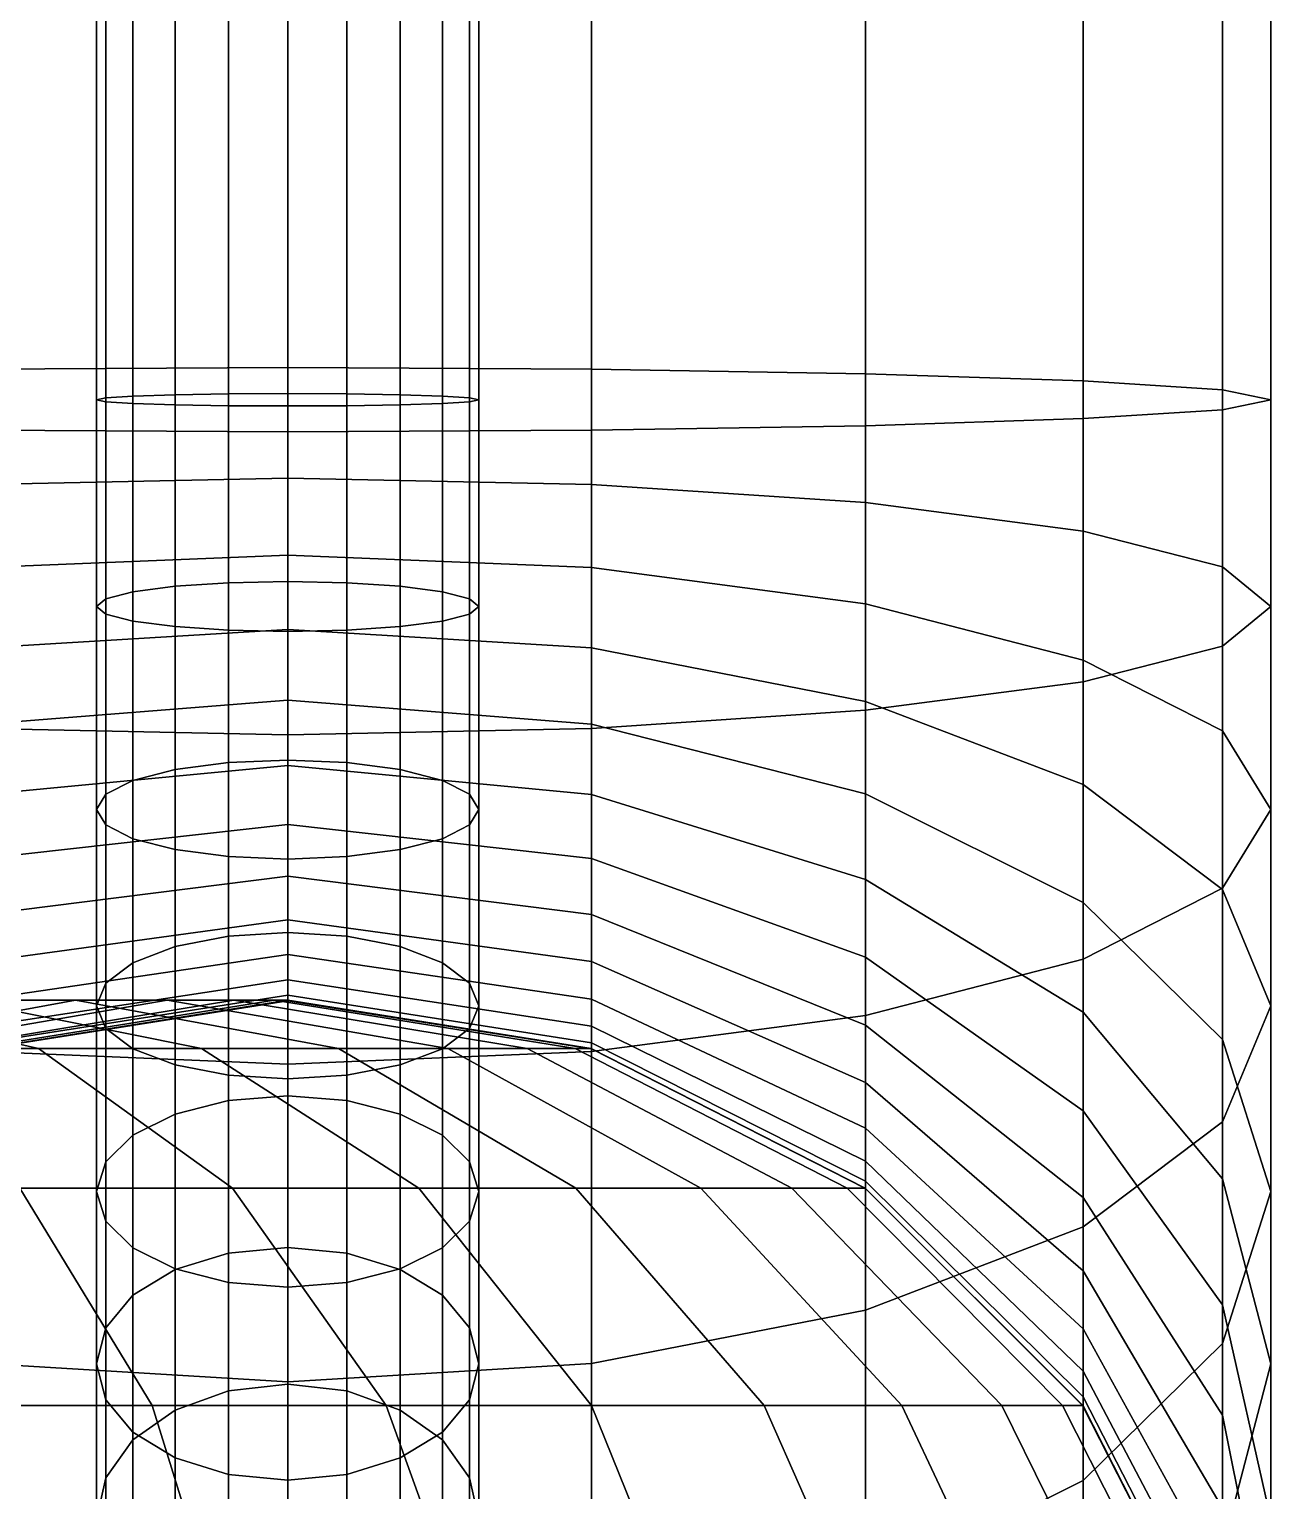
# Model space of a CAD drawing. Extents: x 91537 to 98524, y 82085 to 85415.
# Drawn here: x 98367.4 to 98524.1, y 84653.2 to 84837.8 of the extents above; entities that cross this region are included whole.
import ezdxf

# ---------------------------------------------------------------- set-up
doc = ezdxf.new("R2010")
doc.units = 0
doc.header["$LTSCALE"] = 20
for name, color, linetype in [('CENTERLINE', 7, 'CONTINUOUS'), ('INSULATION', 254, 'CONTINUOUS'), ('PIPE-SPOOL3', 3, 'CONTINUOUS')]:
    doc.layers.add(name, color=color, linetype=linetype)

msp = doc.modelspace()

# ---------------------------------------------------------------- linework, layer by layer
at = {"layer": 'CENTERLINE'}
msp.add_polyline3d([(98400, 85091, 4450), (98400, 84791, 4450), (98400, 84764.8948, 4451.711), (98400, 84739.2362, 4456.8148), (98400, 84714.4633, 4465.2241), (98400, 84691, 4476.7949), (98400, 84669.2477, 4491.3293), (98400, 84649.5786, 4508.5786)], dxfattribs=at)
at = {"layer": 'INSULATION'}
for points in [[(98400, 84941, 4574.15), (98361.6355, 84941, 4568.0737), (98361.6355, 84794.8633, 4568.0104), (98400, 84795.0621, 4574.0835)], [(98361.6355, 84941, 4331.9263), (98400, 84941, 4325.85), (98400, 84786.9379, 4325.9165), (98361.6355, 84787.1367, 4331.9896)], [(98438.3645, 84941, 4568.0737), (98400, 84941, 4574.15), (98400, 84795.0621, 4574.0835), (98438.3645, 84794.8633, 4568.0104)], [(98400, 84941, 4325.85), (98438.3645, 84941, 4331.9263), (98438.3645, 84787.1367, 4331.9896), (98400, 84786.9379, 4325.9165)], [(98472.9735, 84941, 4550.4395), (98438.3645, 84941, 4568.0737), (98438.3645, 84794.8633, 4568.0104), (98472.9735, 84794.2863, 4550.3857)], [(98438.3645, 84941, 4331.9263), (98472.9735, 84941, 4349.5605), (98472.9735, 84787.7137, 4349.6143), (98438.3645, 84787.1367, 4331.9896)], [(98500.4395, 84941, 4522.9735), (98472.9735, 84941, 4550.4395), (98472.9735, 84794.2863, 4550.3857), (98500.4395, 84793.3876, 4522.9345)], [(98472.9735, 84941, 4349.5605), (98500.4395, 84941, 4377.0265), (98500.4395, 84788.6124, 4377.0655), (98472.9735, 84787.7137, 4349.6143)], [(98518.0737, 84941, 4488.3645), (98500.4395, 84941, 4522.9735), (98500.4395, 84793.3876, 4522.9345), (98518.0737, 84792.2552, 4488.3439)], [(98500.4395, 84941, 4377.0265), (98518.0737, 84941, 4411.6355), (98518.0737, 84789.7447, 4411.6561), (98500.4395, 84788.6124, 4377.0655)], [(98524.15, 84941, 4450), (98518.0737, 84941, 4488.3645), (98518.0737, 84792.2552, 4488.3439), (98524.15, 84791, 4450)], [(98518.0737, 84941, 4411.6355), (98524.15, 84941, 4450), (98524.15, 84791, 4450), (98518.0737, 84789.7447, 4411.6561)], [(98400, 84795.0621, 4574.0835), (98361.6355, 84794.8633, 4568.0104), (98361.6355, 84780.3065, 4568.7746), (98400, 84781.0996, 4574.7989)], [(98438.3645, 84794.8633, 4568.0104), (98400, 84795.0621, 4574.0835), (98400, 84781.0996, 4574.7989), (98438.3645, 84780.3065, 4568.7746)], [(98472.9735, 84794.2863, 4550.3857), (98438.3645, 84794.8633, 4568.0104), (98438.3645, 84780.3065, 4568.7746), (98472.9735, 84778.0047, 4551.2912)], [(98500.4395, 84793.3876, 4522.9345), (98472.9735, 84794.2863, 4550.3857), (98472.9735, 84778.0047, 4551.2912), (98500.4395, 84774.4197, 4524.0603)], [(98518.0737, 84792.2552, 4488.3439), (98500.4395, 84793.3876, 4522.9345), (98500.4395, 84774.4197, 4524.0603), (98518.0737, 84769.9023, 4489.7473)], [(98524.15, 84791, 4450), (98518.0737, 84792.2552, 4488.3439), (98518.0737, 84769.9023, 4489.7473), (98524.15, 84764.8948, 4451.711)], [(98518.0737, 84789.7447, 4411.6561), (98524.15, 84791, 4450), (98524.15, 84764.8948, 4451.711), (98518.0737, 84759.8872, 4413.6748)], [(98472.9735, 84787.7137, 4349.6143), (98500.4395, 84788.6124, 4377.0655), (98500.4395, 84755.3698, 4379.3618), (98472.9735, 84751.7848, 4352.1308)], [(98500.4395, 84788.6124, 4377.0655), (98518.0737, 84789.7447, 4411.6561), (98518.0737, 84759.8872, 4413.6748), (98500.4395, 84755.3698, 4379.3618)], [(98361.6355, 84787.1367, 4331.9896), (98400, 84786.9379, 4325.9165), (98400, 84748.6899, 4328.6231), (98361.6355, 84749.4831, 4334.6475)], [(98400, 84786.9379, 4325.9165), (98438.3645, 84787.1367, 4331.9896), (98438.3645, 84749.4831, 4334.6475), (98400, 84748.6899, 4328.6231)], [(98438.3645, 84787.1367, 4331.9896), (98472.9735, 84787.7137, 4349.6143), (98472.9735, 84751.7848, 4352.1308), (98438.3645, 84749.4831, 4334.6475)], [(98400, 84781.0996, 4574.7989), (98361.6355, 84780.3065, 4568.7746), (98361.6355, 84769.7959, 4570.8652), (98400, 84771.3686, 4576.7345)], [(98438.3645, 84780.3065, 4568.7746), (98400, 84781.0996, 4574.7989), (98400, 84771.3686, 4576.7345), (98438.3645, 84769.7959, 4570.8652)], [(98472.9735, 84778.0047, 4551.2912), (98438.3645, 84780.3065, 4568.7746), (98438.3645, 84769.7959, 4570.8652), (98472.9735, 84765.2318, 4553.8319)], [(98500.4395, 84774.4197, 4524.0603), (98472.9735, 84778.0047, 4551.2912), (98472.9735, 84765.2318, 4553.8319), (98500.4395, 84758.1231, 4527.3019)], [(98518.0737, 84769.9023, 4489.7473), (98500.4395, 84774.4197, 4524.0603), (98500.4395, 84758.1231, 4527.3019), (98518.0737, 84749.1656, 4493.8721)], [(98400, 84771.3686, 4576.7345), (98361.6355, 84769.7959, 4570.8652), (98361.6355, 84759.6481, 4574.3099), (98400, 84761.9735, 4579.9237)], [(98438.3645, 84769.7959, 4570.8652), (98400, 84771.3686, 4576.7345), (98400, 84761.9735, 4579.9237), (98438.3645, 84759.6481, 4574.3099)], [(98472.9735, 84765.2318, 4553.8319), (98438.3645, 84769.7959, 4570.8652), (98438.3645, 84759.6481, 4574.3099), (98472.9735, 84752.8998, 4558.0181)], [(98524.15, 84764.8948, 4451.711), (98518.0737, 84769.9023, 4489.7473), (98518.0737, 84749.1656, 4493.8721), (98524.15, 84739.2362, 4456.8148)], [(98500.4395, 84758.1231, 4527.3019), (98472.9735, 84765.2318, 4553.8319), (98472.9735, 84752.8998, 4558.0181), (98500.4395, 84742.3891, 4532.6429)], [(98518.0737, 84759.8872, 4413.6748), (98524.15, 84764.8948, 4451.711), (98524.15, 84739.2362, 4456.8148), (98518.0737, 84729.3067, 4419.7576)], [(98400, 84761.9735, 4579.9237), (98361.6355, 84759.6481, 4574.3099), (98361.6355, 84750.0368, 4579.0497), (98400, 84753.075, 4584.312)], [(98438.3645, 84759.6481, 4574.3099), (98400, 84761.9735, 4579.9237), (98400, 84753.075, 4584.312), (98438.3645, 84750.0368, 4579.0497)], [(98472.9735, 84752.8998, 4558.0181), (98438.3645, 84759.6481, 4574.3099), (98438.3645, 84750.0368, 4579.0497), (98472.9735, 84741.2197, 4563.778)], [(98500.4395, 84755.3698, 4379.3618), (98518.0737, 84759.8872, 4413.6748), (98518.0737, 84729.3067, 4419.7576), (98500.4395, 84720.3492, 4386.3278)], [(98518.0737, 84749.1656, 4493.8721), (98500.4395, 84758.1231, 4527.3019), (98500.4395, 84742.3891, 4532.6429), (98518.0737, 84729.1448, 4500.6682)], [(98472.9735, 84751.7848, 4352.1308), (98500.4395, 84755.3698, 4379.3618), (98500.4395, 84720.3492, 4386.3278), (98472.9735, 84713.2405, 4359.7978)], [(98400, 84753.075, 4584.312), (98361.6355, 84750.0368, 4579.0497), (98361.6355, 84741.1264, 4585.0035), (98400, 84744.8254, 4589.8241)], [(98438.3645, 84750.0368, 4579.0497), (98400, 84753.075, 4584.312), (98400, 84744.8254, 4589.8241), (98438.3645, 84741.1264, 4585.0035)], [(98438.3645, 84749.4831, 4334.6475), (98472.9735, 84751.7848, 4352.1308), (98472.9735, 84713.2405, 4359.7978), (98438.3645, 84708.6765, 4342.7644)], [(98500.4395, 84742.3891, 4532.6429), (98472.9735, 84752.8998, 4558.0181), (98472.9735, 84741.2197, 4563.778), (98500.4395, 84727.4868, 4539.9919)], [(98361.6355, 84749.4831, 4334.6475), (98400, 84748.6899, 4328.6231), (98400, 84707.1038, 4336.8951), (98361.6355, 84708.6765, 4342.7644)], [(98400, 84748.6899, 4328.6231), (98438.3645, 84749.4831, 4334.6475), (98438.3645, 84708.6765, 4342.7644), (98400, 84707.1038, 4336.8951)], [(98472.9735, 84741.2197, 4563.778), (98438.3645, 84750.0368, 4579.0497), (98438.3645, 84741.1264, 4585.0035), (98472.9735, 84730.3914, 4571.0133)], [(98524.15, 84739.2362, 4456.8148), (98518.0737, 84749.1656, 4493.8721), (98518.0737, 84729.1448, 4500.6682), (98524.15, 84714.4633, 4465.2241)], [(98400, 84744.8254, 4589.8241), (98361.6355, 84741.1264, 4585.0035), (98361.6355, 84733.0693, 4592.0693), (98400, 84737.366, 4596.366)], [(98438.3645, 84741.1264, 4585.0035), (98400, 84744.8254, 4589.8241), (98400, 84737.366, 4596.366), (98438.3645, 84733.0693, 4592.0693)], [(98518.0737, 84729.1448, 4500.6682), (98500.4395, 84742.3891, 4532.6429), (98500.4395, 84727.4868, 4539.9919), (98518.0737, 84710.1822, 4510.0195)], [(98472.9735, 84730.3914, 4571.0133), (98438.3645, 84741.1264, 4585.0035), (98438.3645, 84733.0693, 4592.0693), (98472.9735, 84720.6001, 4579.6001)], [(98500.4395, 84727.4868, 4539.9919), (98472.9735, 84741.2197, 4563.778), (98472.9735, 84730.3914, 4571.0133), (98500.4395, 84713.6712, 4549.2231)], [(98518.0737, 84729.3067, 4419.7576), (98524.15, 84739.2362, 4456.8148), (98524.15, 84714.4633, 4465.2241), (98518.0737, 84699.7819, 4429.78)], [(98400, 84737.366, 4596.366), (98361.6355, 84733.0693, 4592.0693), (98361.6355, 84726.0035, 4600.1264), (98400, 84730.8241, 4603.8254)], [(98438.3645, 84733.0693, 4592.0693), (98400, 84737.366, 4596.366), (98400, 84730.8241, 4603.8254), (98438.3645, 84726.0035, 4600.1264)], [(98472.9735, 84720.6001, 4579.6001), (98438.3645, 84733.0693, 4592.0693), (98438.3645, 84726.0035, 4600.1264), (98472.9735, 84712.0133, 4589.3914)], [(98400, 84730.8241, 4603.8254), (98361.6355, 84726.0035, 4600.1264), (98361.6355, 84720.0497, 4609.0368), (98400, 84725.312, 4612.075)], [(98438.3645, 84726.0035, 4600.1264), (98400, 84730.8241, 4603.8254), (98400, 84725.312, 4612.075), (98438.3645, 84720.0497, 4609.0368)], [(98500.4395, 84713.6712, 4549.2231), (98472.9735, 84730.3914, 4571.0133), (98472.9735, 84720.6001, 4579.6001), (98500.4395, 84701.1787, 4560.1787)], [(98500.4395, 84720.3492, 4386.3278), (98518.0737, 84729.3067, 4419.7576), (98518.0737, 84699.7819, 4429.78), (98500.4395, 84686.5375, 4397.8053)], [(98524.15, 84714.4633, 4465.2241), (98518.0737, 84729.1448, 4500.6682), (98518.0737, 84710.1822, 4510.0195), (98524.15, 84691, 4476.7949)], [(98518.0737, 84710.1822, 4510.0195), (98500.4395, 84727.4868, 4539.9919), (98500.4395, 84713.6712, 4549.2231), (98518.0737, 84692.6025, 4521.7659)], [(98472.9735, 84712.0133, 4589.3914), (98438.3645, 84726.0035, 4600.1264), (98438.3645, 84720.0497, 4609.0368), (98472.9735, 84704.778, 4600.2197)], [(98400, 84725.312, 4612.075), (98361.6355, 84720.0497, 4609.0368), (98361.6355, 84715.3099, 4618.6481), (98400, 84720.9237, 4620.9735)], [(98438.3645, 84720.0497, 4609.0368), (98400, 84725.312, 4612.075), (98400, 84720.9237, 4620.9735), (98438.3645, 84715.3099, 4618.6481)], [(98400, 84720.9237, 4620.9735), (98361.6355, 84715.3099, 4618.6481), (98361.6355, 84711.8652, 4628.7959), (98400, 84717.7345, 4630.3686)], [(98438.3645, 84715.3099, 4618.6481), (98400, 84720.9237, 4620.9735), (98400, 84717.7345, 4630.3686), (98438.3645, 84711.8652, 4628.7959)], [(98472.9735, 84704.778, 4600.2197), (98438.3645, 84720.0497, 4609.0368), (98438.3645, 84715.3099, 4618.6481), (98472.9735, 84699.0181, 4611.8998)], [(98500.4395, 84701.1787, 4560.1787), (98472.9735, 84720.6001, 4579.6001), (98472.9735, 84712.0133, 4589.3914), (98500.4395, 84690.2231, 4572.6712)], [(98472.9735, 84713.2405, 4359.7978), (98500.4395, 84720.3492, 4386.3278), (98500.4395, 84686.5375, 4397.8053), (98472.9735, 84676.0268, 4372.4301)], [(98400, 84717.7345, 4630.3686), (98361.6355, 84711.8652, 4628.7959), (98361.6355, 84709.7746, 4639.3065), (98400, 84715.7989, 4640.0996)], [(98438.3645, 84711.8652, 4628.7959), (98400, 84717.7345, 4630.3686), (98400, 84715.7989, 4640.0996), (98438.3645, 84709.7746, 4639.3065)], [(98368.5491, 84709.0737, 5063.5491), (98341.4214, 84715.15, 5036.4214), (98321.7523, 84715.15, 5053.6707), (98345.1071, 84709.0737, 5084.1072)], [(98373.2051, 84715.15, 4995), (98339.9805, 84709.0737, 4975.8178), (98328.2341, 84709.0737, 4993.3975), (98358.6707, 84715.15, 5016.7523)], [(98384.7759, 84715.15, 4971.5367), (98349.3318, 84709.0737, 4956.8552), (98339.9805, 84709.0737, 4975.8178), (98373.2051, 84715.15, 4995)], [(98389.1072, 84709.0737, 5040.1071), (98358.6707, 84715.15, 5016.7523), (98341.4214, 84715.15, 5036.4214), (98368.5491, 84709.0737, 5063.5491)], [(98393.1852, 84715.15, 4946.7638), (98356.1279, 84709.0737, 4936.8344), (98349.3318, 84709.0737, 4956.8552), (98384.7759, 84715.15, 4971.5367)], [(98398.289, 84715.15, 4921.1052), (98360.2527, 84709.0737, 4916.0977), (98356.1279, 84709.0737, 4936.8344), (98393.1852, 84715.15, 4946.7638)], [(98406.4297, 84709.0737, 5014.1822), (98373.2051, 84715.15, 4995), (98358.6707, 84715.15, 5016.7523), (98389.1072, 84709.0737, 5040.1071)], [(98400, 84715.15, 4895), (98361.6561, 84709.0737, 4893.7447), (98360.2527, 84709.0737, 4916.0977), (98398.289, 84715.15, 4921.1052)], [(98400, 84715.7989, 4640.0996), (98361.6355, 84709.7746, 4639.3065), (98361.6355, 84709.0104, 4653.8633), (98400, 84715.0835, 4654.0621)], [(98400, 84715.0835, 4654.0621), (98361.6355, 84709.0104, 4653.8633), (98361.6561, 84709.0737, 4893.7447), (98400, 84715.15, 4895)], [(98420.22, 84709.0737, 4986.2181), (98384.7759, 84715.15, 4971.5367), (98373.2051, 84715.15, 4995), (98406.4297, 84709.0737, 5014.1822)], [(98430.2424, 84709.0737, 4956.6933), (98393.1852, 84715.15, 4946.7638), (98384.7759, 84715.15, 4971.5367), (98420.22, 84709.0737, 4986.2181)], [(98436.3252, 84709.0737, 4926.1128), (98398.289, 84715.15, 4921.1052), (98393.1852, 84715.15, 4946.7638), (98430.2424, 84709.0737, 4956.6933)], [(98438.3439, 84709.0737, 4896.2552), (98400, 84715.15, 4895), (98398.289, 84715.15, 4921.1052), (98436.3252, 84709.0737, 4926.1128)], [(98438.3645, 84709.7746, 4639.3065), (98400, 84715.7989, 4640.0996), (98400, 84715.0835, 4654.0621), (98438.3645, 84709.0104, 4653.8633)], [(98438.3645, 84709.0104, 4653.8633), (98400, 84715.0835, 4654.0621), (98400, 84715.15, 4895), (98438.3439, 84709.0737, 4896.2552)], [(98472.9735, 84699.0181, 4611.8998), (98438.3645, 84715.3099, 4618.6481), (98438.3645, 84711.8652, 4628.7959), (98472.9735, 84694.8319, 4624.2318)], [(98518.0737, 84699.7819, 4429.78), (98524.15, 84714.4633, 4465.2241), (98524.15, 84691, 4476.7949), (98518.0737, 84671.8178, 4443.5703)], [(98438.3645, 84708.6765, 4342.7644), (98472.9735, 84713.2405, 4359.7978), (98472.9735, 84676.0268, 4372.4301), (98438.3645, 84669.2785, 4356.1382)], [(98518.0737, 84692.6025, 4521.7659), (98500.4395, 84713.6712, 4549.2231), (98500.4395, 84701.1787, 4560.1787), (98518.0737, 84676.7064, 4535.7064)], [(98472.9735, 84694.8319, 4624.2318), (98438.3645, 84711.8652, 4628.7959), (98438.3645, 84709.7746, 4639.3065), (98472.9735, 84692.2912, 4637.0047)], [(98500.4395, 84690.2231, 4572.6712), (98472.9735, 84712.0133, 4589.3914), (98472.9735, 84704.778, 4600.2197), (98500.4395, 84680.9919, 4586.4868)], [(98393.0214, 84691.4395, 5088.0214), (98368.5491, 84709.0737, 5063.5491), (98345.1071, 84709.0737, 5084.1072), (98366.1758, 84691.4395, 5111.5645)], [(98416.5645, 84691.4395, 5061.1758), (98389.1072, 84709.0737, 5040.1071), (98368.5491, 84709.0737, 5063.5491), (98393.0214, 84691.4395, 5088.0214)], [(98436.402, 84691.4395, 5031.4868), (98406.4297, 84709.0737, 5014.1822), (98389.1072, 84709.0737, 5040.1071), (98416.5645, 84691.4395, 5061.1758)], [(98452.1947, 84691.4395, 4999.4625), (98420.22, 84709.0737, 4986.2181), (98406.4297, 84709.0737, 5014.1822), (98436.402, 84691.4395, 5031.4868)], [(98463.6722, 84691.4395, 4965.6508), (98430.2424, 84709.0737, 4956.6933), (98420.22, 84709.0737, 4986.2181), (98452.1947, 84691.4395, 4999.4625)], [(98470.6382, 84691.4395, 4930.6302), (98436.3252, 84709.0737, 4926.1128), (98430.2424, 84709.0737, 4956.6933), (98463.6722, 84691.4395, 4965.6508)], [(98472.9345, 84691.4395, 4897.3876), (98438.3439, 84709.0737, 4896.2552), (98436.3252, 84709.0737, 4926.1128), (98470.6382, 84691.4395, 4930.6302)], [(98472.9735, 84691.3857, 4653.2863), (98438.3645, 84709.0104, 4653.8633), (98438.3439, 84709.0737, 4896.2552), (98472.9345, 84691.4395, 4897.3876)], [(98472.9735, 84692.2912, 4637.0047), (98438.3645, 84709.7746, 4639.3065), (98438.3645, 84709.0104, 4653.8633), (98472.9735, 84691.3857, 4653.2863)], [(98524.15, 84691, 4476.7949), (98518.0737, 84710.1822, 4510.0195), (98518.0737, 84692.6025, 4521.7659), (98524.15, 84669.2477, 4491.3293)], [(98361.6355, 84708.6765, 4342.7644), (98400, 84707.1038, 4336.8951), (98400, 84666.9532, 4350.5244), (98361.6355, 84669.2785, 4356.1382)], [(98400, 84707.1038, 4336.8951), (98438.3645, 84708.6765, 4342.7644), (98438.3645, 84669.2785, 4356.1382), (98400, 84666.9532, 4350.5244)], [(98500.4395, 84680.9919, 4586.4868), (98472.9735, 84704.778, 4600.2197), (98472.9735, 84699.0181, 4611.8998), (98500.4395, 84673.6429, 4601.3891)], [(98518.0737, 84676.7064, 4535.7064), (98500.4395, 84701.1787, 4560.1787), (98500.4395, 84690.2231, 4572.6712), (98518.0737, 84662.7659, 4551.6025)], [(98500.4395, 84686.5375, 4397.8053), (98518.0737, 84699.7819, 4429.78), (98518.0737, 84671.8178, 4443.5703), (98500.4395, 84654.5132, 4413.598)], [(98500.4395, 84673.6429, 4601.3891), (98472.9735, 84699.0181, 4611.8998), (98472.9735, 84694.8319, 4624.2318), (98500.4395, 84668.3019, 4617.1231)], [(98500.4395, 84668.3019, 4617.1231), (98472.9735, 84694.8319, 4624.2318), (98472.9735, 84692.2912, 4637.0047), (98500.4395, 84665.0603, 4633.4197)], [(98500.4395, 84665.0603, 4633.4197), (98472.9735, 84692.2912, 4637.0047), (98472.9735, 84691.3857, 4653.2863), (98500.4395, 84663.9345, 4652.3876)], [(98524.15, 84669.2477, 4491.3293), (98518.0737, 84692.6025, 4521.7659), (98518.0737, 84676.7064, 4535.7064), (98524.15, 84649.5786, 4508.5786)], [(98382.896, 84663.9735, 5133.3546), (98366.1758, 84691.4395, 5111.5645), (98336.4868, 84691.4395, 5131.402), (98350.2197, 84663.9735, 5155.1882)], [(98412.4428, 84663.9735, 5107.4428), (98393.0214, 84691.4395, 5088.0214), (98366.1758, 84691.4395, 5111.5645), (98382.896, 84663.9735, 5133.3546)], [(98438.3546, 84663.9735, 5077.896), (98416.5645, 84691.4395, 5061.1758), (98393.0214, 84691.4395, 5088.0214), (98412.4428, 84663.9735, 5107.4428)], [(98460.1882, 84663.9735, 5045.2197), (98436.402, 84691.4395, 5031.4868), (98416.5645, 84691.4395, 5061.1758), (98438.3546, 84663.9735, 5077.896)], [(98477.5699, 84663.9735, 5009.9732), (98452.1947, 84691.4395, 4999.4625), (98436.402, 84691.4395, 5031.4868), (98460.1882, 84663.9735, 5045.2197)], [(98490.2022, 84663.9735, 4972.7595), (98463.6722, 84691.4395, 4965.6508), (98452.1947, 84691.4395, 4999.4625), (98477.5699, 84663.9735, 5009.9732)], [(98497.8692, 84663.9735, 4934.2152), (98470.6382, 84691.4395, 4930.6302), (98463.6722, 84691.4395, 4965.6508), (98490.2022, 84663.9735, 4972.7595)], [(98500.3857, 84663.9735, 4898.2863), (98472.9345, 84691.4395, 4897.3876), (98470.6382, 84691.4395, 4930.6302), (98497.8692, 84663.9735, 4934.2152)], [(98500.4395, 84663.9345, 4652.3876), (98472.9735, 84691.3857, 4653.2863), (98472.9345, 84691.4395, 4897.3876), (98500.3857, 84663.9735, 4898.2863)], [(98518.0737, 84671.8178, 4443.5703), (98524.15, 84691, 4476.7949), (98524.15, 84669.2477, 4491.3293), (98518.0737, 84645.8929, 4460.8928)], [(98518.0737, 84662.7659, 4551.6025), (98500.4395, 84690.2231, 4572.6712), (98500.4395, 84680.9919, 4586.4868), (98518.0737, 84651.0195, 4569.1822)], [(98472.9735, 84676.0268, 4372.4301), (98500.4395, 84686.5375, 4397.8053), (98500.4395, 84654.5132, 4413.598), (98472.9735, 84640.7803, 4389.8118)], [(98518.0737, 84651.0195, 4569.1822), (98500.4395, 84680.9919, 4586.4868), (98500.4395, 84673.6429, 4601.3891), (98518.0737, 84641.6682, 4588.1448)], [(98438.3645, 84669.2785, 4356.1382), (98472.9735, 84676.0268, 4372.4301), (98472.9735, 84640.7803, 4389.8118), (98438.3645, 84631.9632, 4374.5401)], [(98524.15, 84649.5786, 4508.5786), (98518.0737, 84676.7064, 4535.7064), (98518.0737, 84662.7659, 4551.6025), (98524.15, 84632.3293, 4528.2477)], [(98518.0737, 84641.6682, 4588.1448), (98500.4395, 84673.6429, 4601.3891), (98500.4395, 84668.3019, 4617.1231), (98518.0737, 84634.8721, 4608.1656)], [(98500.4395, 84654.5132, 4413.598), (98518.0737, 84671.8178, 4443.5703), (98518.0737, 84645.8929, 4460.8928), (98500.4395, 84624.8242, 4433.4355)], [(98361.6355, 84669.2785, 4356.1382), (98400, 84666.9532, 4350.5244), (98400, 84628.925, 4369.2779), (98361.6355, 84631.9632, 4374.5401)], [(98400, 84666.9532, 4350.5244), (98438.3645, 84669.2785, 4356.1382), (98438.3645, 84631.9632, 4374.5401), (98400, 84628.925, 4369.2779)], [(98518.0737, 84634.8721, 4608.1656), (98500.4395, 84668.3019, 4617.1231), (98500.4395, 84665.0603, 4633.4197), (98518.0737, 84630.7473, 4628.9023)], [(98518.0737, 84645.8929, 4460.8928), (98524.15, 84669.2477, 4491.3293), (98524.15, 84649.5786, 4508.5786), (98518.0737, 84622.4509, 4481.4509)], [(98518.0737, 84630.7473, 4628.9023), (98500.4395, 84665.0603, 4633.4197), (98500.4395, 84663.9345, 4652.3876), (98518.0737, 84629.3439, 4651.2552)], [(98393.631, 84629.3645, 5147.3448), (98382.896, 84663.9735, 5133.3546), (98350.2197, 84663.9735, 5155.1882), (98359.0368, 84629.3645, 5170.4599)], [(98424.912, 84629.3645, 5119.912), (98412.4428, 84663.9735, 5107.4428), (98382.896, 84663.9735, 5133.3546), (98393.631, 84629.3645, 5147.3448)], [(98452.3448, 84629.3645, 5088.631), (98438.3546, 84663.9735, 5077.896), (98412.4428, 84663.9735, 5107.4428), (98424.912, 84629.3645, 5119.912)], [(98475.4599, 84629.3645, 5054.0368), (98460.1882, 84663.9735, 5045.2197), (98438.3546, 84663.9735, 5077.896), (98452.3448, 84629.3645, 5088.631)], [(98493.8618, 84629.3645, 5016.7215), (98477.5699, 84663.9735, 5009.9732), (98460.1882, 84663.9735, 5045.2197), (98475.4599, 84629.3645, 5054.0368)], [(98507.2356, 84629.3645, 4977.3235), (98490.2022, 84663.9735, 4972.7595), (98477.5699, 84663.9735, 5009.9732), (98493.8618, 84629.3645, 5016.7215)], [(98515.3525, 84629.3645, 4936.5169), (98497.8692, 84663.9735, 4934.2152), (98490.2022, 84663.9735, 4972.7595), (98507.2356, 84629.3645, 4977.3235)], [(98518.0104, 84629.3645, 4898.8633), (98500.3857, 84663.9735, 4898.2863), (98497.8692, 84663.9735, 4934.2152), (98515.3525, 84629.3645, 4936.5169)], [(98518.0737, 84629.3439, 4651.2552), (98500.4395, 84663.9345, 4652.3876), (98500.3857, 84663.9735, 4898.2863), (98518.0104, 84629.3645, 4898.8633)], [(98524.15, 84632.3293, 4528.2477), (98518.0737, 84662.7659, 4551.6025), (98518.0737, 84651.0195, 4569.1822), (98524.15, 84617.7949, 4550)], [(98472.9735, 84640.7803, 4389.8118), (98500.4395, 84654.5132, 4413.598), (98500.4395, 84624.8242, 4433.4355), (98472.9735, 84608.104, 4411.6454)]]:
    msp.add_3dface(points, dxfattribs=at)
at = {"layer": 'PIPE-SPOOL3'}
for points in [[(98377.032, 84941, 4457.4628), (98375.85, 84941, 4450), (98375.85, 84791, 4450), (98377.032, 84791.2442, 4457.4588)], [(98375.85, 84941, 4450), (98377.032, 84941, 4442.5372), (98377.032, 84790.7558, 4442.5412), (98375.85, 84791, 4450)], [(98380.4622, 84941, 4464.195), (98377.032, 84941, 4457.4628), (98377.032, 84791.2442, 4457.4588), (98380.4622, 84791.4644, 4464.1874)], [(98377.032, 84941, 4442.5372), (98380.4622, 84941, 4435.805), (98380.4622, 84790.5356, 4435.8126), (98377.032, 84790.7558, 4442.5412)], [(98385.805, 84941, 4469.5378), (98380.4622, 84941, 4464.195), (98380.4622, 84791.4644, 4464.1874), (98385.805, 84791.6393, 4469.5273)], [(98380.4622, 84941, 4435.805), (98385.805, 84941, 4430.4622), (98385.805, 84790.3607, 4430.4727), (98380.4622, 84790.5356, 4435.8126)], [(98392.5372, 84941, 4472.968), (98385.805, 84941, 4469.5378), (98385.805, 84791.6393, 4469.5273), (98392.5372, 84791.7515, 4472.9557)], [(98385.805, 84941, 4430.4622), (98392.5372, 84941, 4427.032), (98392.5372, 84790.2485, 4427.0443), (98385.805, 84790.3607, 4430.4727)], [(98400, 84941, 4474.15), (98392.5372, 84941, 4472.968), (98392.5372, 84791.7515, 4472.9557), (98400, 84791.7902, 4474.1371)], [(98392.5372, 84941, 4427.032), (98400, 84941, 4425.85), (98400, 84790.2098, 4425.8629), (98392.5372, 84790.2485, 4427.0443)], [(98407.4628, 84941, 4472.968), (98400, 84941, 4474.15), (98400, 84791.7902, 4474.1371), (98407.4628, 84791.7515, 4472.9557)], [(98400, 84941, 4425.85), (98407.4628, 84941, 4427.032), (98407.4628, 84790.2485, 4427.0443), (98400, 84790.2098, 4425.8629)], [(98414.195, 84941, 4469.5378), (98407.4628, 84941, 4472.968), (98407.4628, 84791.7515, 4472.9557), (98414.195, 84791.6393, 4469.5273)], [(98407.4628, 84941, 4427.032), (98414.195, 84941, 4430.4622), (98414.195, 84790.3607, 4430.4727), (98407.4628, 84790.2485, 4427.0443)], [(98419.5378, 84941, 4464.195), (98414.195, 84941, 4469.5378), (98414.195, 84791.6393, 4469.5273), (98419.5378, 84791.4644, 4464.1874)], [(98414.195, 84941, 4430.4622), (98419.5378, 84941, 4435.805), (98419.5378, 84790.5356, 4435.8126), (98414.195, 84790.3607, 4430.4727)], [(98422.968, 84941, 4457.4628), (98419.5378, 84941, 4464.195), (98419.5378, 84791.4644, 4464.1874), (98422.968, 84791.2442, 4457.4588)], [(98419.5378, 84941, 4435.805), (98422.968, 84941, 4442.5372), (98422.968, 84790.7558, 4442.5412), (98419.5378, 84790.5356, 4435.8126)], [(98424.15, 84941, 4450), (98422.968, 84941, 4457.4628), (98422.968, 84791.2442, 4457.4588), (98424.15, 84791, 4450)], [(98422.968, 84941, 4442.5372), (98424.15, 84941, 4450), (98424.15, 84791, 4450), (98422.968, 84790.7558, 4442.5412)], [(98377.032, 84791.2442, 4457.4588), (98375.85, 84791, 4450), (98375.85, 84764.8948, 4451.711), (98377.032, 84765.8688, 4459.1099)], [(98375.85, 84791, 4450), (98377.032, 84790.7558, 4442.5412), (98377.032, 84763.9207, 4444.3121), (98375.85, 84764.8948, 4451.711)], [(98380.4622, 84791.4644, 4464.1874), (98377.032, 84791.2442, 4457.4588), (98377.032, 84765.8688, 4459.1099), (98380.4622, 84766.7476, 4465.7846)], [(98377.032, 84790.7558, 4442.5412), (98380.4622, 84790.5356, 4435.8126), (98380.4622, 84763.0419, 4437.6375), (98377.032, 84763.9207, 4444.3121)], [(98385.805, 84791.6393, 4469.5273), (98380.4622, 84791.4644, 4464.1874), (98380.4622, 84766.7476, 4465.7846), (98385.805, 84767.445, 4471.0816)], [(98380.4622, 84790.5356, 4435.8126), (98385.805, 84790.3607, 4430.4727), (98385.805, 84762.3446, 4432.3404), (98380.4622, 84763.0419, 4437.6375)], [(98392.5372, 84791.7515, 4472.9557), (98385.805, 84791.6393, 4469.5273), (98385.805, 84767.445, 4471.0816), (98392.5372, 84767.8927, 4474.4825)], [(98385.805, 84790.3607, 4430.4727), (98392.5372, 84790.2485, 4427.0443), (98392.5372, 84761.8968, 4428.9395), (98385.805, 84762.3446, 4432.3404)], [(98400, 84791.7902, 4474.1371), (98392.5372, 84791.7515, 4472.9557), (98392.5372, 84767.8927, 4474.4825), (98400, 84768.047, 4475.6544)], [(98392.5372, 84790.2485, 4427.0443), (98400, 84790.2098, 4425.8629), (98400, 84761.7426, 4427.7676), (98392.5372, 84761.8968, 4428.9395)], [(98407.4628, 84791.7515, 4472.9557), (98400, 84791.7902, 4474.1371), (98400, 84768.047, 4475.6544), (98407.4628, 84767.8927, 4474.4825)], [(98400, 84790.2098, 4425.8629), (98407.4628, 84790.2485, 4427.0443), (98407.4628, 84761.8968, 4428.9395), (98400, 84761.7426, 4427.7676)], [(98414.195, 84791.6393, 4469.5273), (98407.4628, 84791.7515, 4472.9557), (98407.4628, 84767.8927, 4474.4825), (98414.195, 84767.445, 4471.0816)], [(98407.4628, 84790.2485, 4427.0443), (98414.195, 84790.3607, 4430.4727), (98414.195, 84762.3446, 4432.3404), (98407.4628, 84761.8968, 4428.9395)], [(98419.5378, 84791.4644, 4464.1874), (98414.195, 84791.6393, 4469.5273), (98414.195, 84767.445, 4471.0816), (98419.5378, 84766.7476, 4465.7846)], [(98414.195, 84790.3607, 4430.4727), (98419.5378, 84790.5356, 4435.8126), (98419.5378, 84763.0419, 4437.6375), (98414.195, 84762.3446, 4432.3404)], [(98422.968, 84791.2442, 4457.4588), (98419.5378, 84791.4644, 4464.1874), (98419.5378, 84766.7476, 4465.7846), (98422.968, 84765.8688, 4459.1099)], [(98419.5378, 84790.5356, 4435.8126), (98422.968, 84790.7558, 4442.5412), (98422.968, 84763.9207, 4444.3121), (98419.5378, 84763.0419, 4437.6375)], [(98424.15, 84791, 4450), (98422.968, 84791.2442, 4457.4588), (98422.968, 84765.8688, 4459.1099), (98424.15, 84764.8948, 4451.711)], [(98422.968, 84790.7558, 4442.5412), (98424.15, 84791, 4450), (98424.15, 84764.8948, 4451.711), (98422.968, 84763.9207, 4444.3121)], [(98392.5372, 84767.8927, 4474.4825), (98385.805, 84767.445, 4471.0816), (98385.805, 84744.2929, 4475.6869), (98392.5372, 84745.1808, 4479.0002)], [(98400, 84768.047, 4475.6544), (98392.5372, 84767.8927, 4474.4825), (98392.5372, 84745.1808, 4479.0002), (98400, 84745.4867, 4480.1419)], [(98407.4628, 84767.8927, 4474.4825), (98400, 84768.047, 4475.6544), (98400, 84745.4867, 4480.1419), (98407.4628, 84745.1808, 4479.0002)], [(98414.195, 84767.445, 4471.0816), (98407.4628, 84767.8927, 4474.4825), (98407.4628, 84745.1808, 4479.0002), (98414.195, 84744.2929, 4475.6869)], [(98380.4622, 84766.7476, 4465.7846), (98377.032, 84765.8688, 4459.1099), (98377.032, 84741.1677, 4464.0233), (98380.4622, 84742.9101, 4470.5262)], [(98385.805, 84767.445, 4471.0816), (98380.4622, 84766.7476, 4465.7846), (98380.4622, 84742.9101, 4470.5262), (98385.805, 84744.2929, 4475.6869)], [(98419.5378, 84766.7476, 4465.7846), (98414.195, 84767.445, 4471.0816), (98414.195, 84744.2929, 4475.6869), (98419.5378, 84742.9101, 4470.5262)], [(98422.968, 84765.8688, 4459.1099), (98419.5378, 84766.7476, 4465.7846), (98419.5378, 84742.9101, 4470.5262), (98422.968, 84741.1677, 4464.0233)], [(98377.032, 84765.8688, 4459.1099), (98375.85, 84764.8948, 4451.711), (98375.85, 84739.2362, 4456.8148), (98377.032, 84741.1677, 4464.0233)], [(98375.85, 84764.8948, 4451.711), (98377.032, 84763.9207, 4444.3121), (98377.032, 84737.3047, 4449.6064), (98375.85, 84739.2362, 4456.8148)], [(98424.15, 84764.8948, 4451.711), (98422.968, 84765.8688, 4459.1099), (98422.968, 84741.1677, 4464.0233), (98424.15, 84739.2362, 4456.8148)], [(98422.968, 84763.9207, 4444.3121), (98424.15, 84764.8948, 4451.711), (98424.15, 84739.2362, 4456.8148), (98422.968, 84737.3047, 4449.6064)], [(98377.032, 84763.9207, 4444.3121), (98380.4622, 84763.0419, 4437.6375), (98380.4622, 84735.5623, 4443.1035), (98377.032, 84737.3047, 4449.6064)], [(98380.4622, 84763.0419, 4437.6375), (98385.805, 84762.3446, 4432.3404), (98385.805, 84734.1794, 4437.9428), (98380.4622, 84735.5623, 4443.1035)], [(98385.805, 84762.3446, 4432.3404), (98392.5372, 84761.8968, 4428.9395), (98392.5372, 84733.2916, 4434.6294), (98385.805, 84734.1794, 4437.9428)], [(98407.4628, 84761.8968, 4428.9395), (98414.195, 84762.3446, 4432.3404), (98414.195, 84734.1794, 4437.9428), (98407.4628, 84733.2916, 4434.6294)], [(98414.195, 84762.3446, 4432.3404), (98419.5378, 84763.0419, 4437.6375), (98419.5378, 84735.5623, 4443.1035), (98414.195, 84734.1794, 4437.9428)], [(98419.5378, 84763.0419, 4437.6375), (98422.968, 84763.9207, 4444.3121), (98422.968, 84737.3047, 4449.6064), (98419.5378, 84735.5623, 4443.1035)], [(98392.5372, 84761.8968, 4428.9395), (98400, 84761.7426, 4427.7676), (98400, 84732.9857, 4433.4877), (98392.5372, 84733.2916, 4434.6294)], [(98400, 84761.7426, 4427.7676), (98407.4628, 84761.8968, 4428.9395), (98407.4628, 84733.2916, 4434.6294), (98400, 84732.9857, 4433.4877)], [(98385.805, 84744.2929, 4475.6869), (98380.4622, 84742.9101, 4470.5262), (98380.4622, 84719.8955, 4478.3386), (98385.805, 84721.9401, 4483.2746)], [(98392.5372, 84745.1808, 4479.0002), (98385.805, 84744.2929, 4475.6869), (98385.805, 84721.9401, 4483.2746), (98392.5372, 84723.2528, 4486.4438)], [(98400, 84745.4867, 4480.1419), (98392.5372, 84745.1808, 4479.0002), (98392.5372, 84723.2528, 4486.4438), (98400, 84723.7051, 4487.5358)], [(98407.4628, 84745.1808, 4479.0002), (98400, 84745.4867, 4480.1419), (98400, 84723.7051, 4487.5358), (98407.4628, 84723.2528, 4486.4438)], [(98414.195, 84744.2929, 4475.6869), (98407.4628, 84745.1808, 4479.0002), (98407.4628, 84723.2528, 4486.4438), (98414.195, 84721.9401, 4483.2746)], [(98419.5378, 84742.9101, 4470.5262), (98414.195, 84744.2929, 4475.6869), (98414.195, 84721.9401, 4483.2746), (98419.5378, 84719.8955, 4478.3386)], [(98380.4622, 84742.9101, 4470.5262), (98377.032, 84741.1677, 4464.0233), (98377.032, 84717.3192, 4472.1188), (98380.4622, 84719.8955, 4478.3386)], [(98422.968, 84741.1677, 4464.0233), (98419.5378, 84742.9101, 4470.5262), (98419.5378, 84719.8955, 4478.3386), (98422.968, 84717.3192, 4472.1188)], [(98377.032, 84741.1677, 4464.0233), (98375.85, 84739.2362, 4456.8148), (98375.85, 84714.4633, 4465.2241), (98377.032, 84717.3192, 4472.1188)], [(98424.15, 84739.2362, 4456.8148), (98422.968, 84741.1677, 4464.0233), (98422.968, 84717.3192, 4472.1188), (98424.15, 84714.4633, 4465.2241)], [(98375.85, 84739.2362, 4456.8148), (98377.032, 84737.3047, 4449.6064), (98377.032, 84711.6074, 4458.3294), (98375.85, 84714.4633, 4465.2241)], [(98422.968, 84737.3047, 4449.6064), (98424.15, 84739.2362, 4456.8148), (98424.15, 84714.4633, 4465.2241), (98422.968, 84711.6074, 4458.3294)], [(98377.032, 84737.3047, 4449.6064), (98380.4622, 84735.5623, 4443.1035), (98380.4622, 84709.0311, 4452.1096), (98377.032, 84711.6074, 4458.3294)], [(98419.5378, 84735.5623, 4443.1035), (98422.968, 84737.3047, 4449.6064), (98422.968, 84711.6074, 4458.3294), (98419.5378, 84709.0311, 4452.1096)], [(98380.4622, 84735.5623, 4443.1035), (98385.805, 84734.1794, 4437.9428), (98385.805, 84706.9865, 4447.1736), (98380.4622, 84709.0311, 4452.1096)], [(98414.195, 84734.1794, 4437.9428), (98419.5378, 84735.5623, 4443.1035), (98419.5378, 84709.0311, 4452.1096), (98414.195, 84706.9865, 4447.1736)], [(98385.805, 84734.1794, 4437.9428), (98392.5372, 84733.2916, 4434.6294), (98392.5372, 84705.6738, 4444.0044), (98385.805, 84706.9865, 4447.1736)], [(98392.5372, 84733.2916, 4434.6294), (98400, 84732.9857, 4433.4877), (98400, 84705.2215, 4442.9124), (98392.5372, 84705.6738, 4444.0044)], [(98400, 84732.9857, 4433.4877), (98407.4628, 84733.2916, 4434.6294), (98407.4628, 84705.6738, 4444.0044), (98400, 84705.2215, 4442.9124)], [(98407.4628, 84733.2916, 4434.6294), (98414.195, 84734.1794, 4437.9428), (98414.195, 84706.9865, 4447.1736), (98407.4628, 84705.6738, 4444.0044)], [(98400, 84723.7051, 4487.5358), (98392.5372, 84723.2528, 4486.4438), (98392.5372, 84702.484, 4496.6858), (98400, 84703.075, 4497.7094)], [(98407.4628, 84723.2528, 4486.4438), (98400, 84723.7051, 4487.5358), (98400, 84703.075, 4497.7094), (98407.4628, 84702.484, 4496.6858)], [(98385.805, 84721.9401, 4483.2746), (98380.4622, 84719.8955, 4478.3386), (98380.4622, 84698.0975, 4489.0882), (98385.805, 84700.7689, 4493.7151)], [(98392.5372, 84723.2528, 4486.4438), (98385.805, 84721.9401, 4483.2746), (98385.805, 84700.7689, 4493.7151), (98392.5372, 84702.484, 4496.6858)], [(98414.195, 84721.9401, 4483.2746), (98407.4628, 84723.2528, 4486.4438), (98407.4628, 84702.484, 4496.6858), (98414.195, 84700.7689, 4493.7151)], [(98419.5378, 84719.8955, 4478.3386), (98414.195, 84721.9401, 4483.2746), (98414.195, 84700.7689, 4493.7151), (98419.5378, 84698.0975, 4489.0882)], [(98380.4622, 84719.8955, 4478.3386), (98377.032, 84717.3192, 4472.1188), (98377.032, 84694.7314, 4483.2579), (98380.4622, 84698.0975, 4489.0882)], [(98422.968, 84717.3192, 4472.1188), (98419.5378, 84719.8955, 4478.3386), (98419.5378, 84698.0975, 4489.0882), (98422.968, 84694.7314, 4483.2579)], [(98377.032, 84717.3192, 4472.1188), (98375.85, 84714.4633, 4465.2241), (98375.85, 84691, 4476.7949), (98377.032, 84694.7314, 4483.2579)], [(98424.15, 84714.4633, 4465.2241), (98422.968, 84717.3192, 4472.1188), (98422.968, 84694.7314, 4483.2579), (98424.15, 84691, 4476.7949)], [(98375.85, 84714.4633, 4465.2241), (98377.032, 84711.6074, 4458.3294), (98377.032, 84687.2686, 4470.332), (98375.85, 84691, 4476.7949)], [(98422.968, 84711.6074, 4458.3294), (98424.15, 84714.4633, 4465.2241), (98424.15, 84691, 4476.7949), (98422.968, 84687.2686, 4470.332)], [(98377.032, 84711.6074, 4458.3294), (98380.4622, 84709.0311, 4452.1096), (98380.4622, 84683.9025, 4464.5017), (98377.032, 84687.2686, 4470.332)], [(98419.5378, 84709.0311, 4452.1096), (98422.968, 84711.6074, 4458.3294), (98422.968, 84687.2686, 4470.332), (98419.5378, 84683.9025, 4464.5017)], [(98380.4622, 84709.0311, 4452.1096), (98385.805, 84706.9865, 4447.1736), (98385.805, 84681.2311, 4459.8747), (98380.4622, 84683.9025, 4464.5017)], [(98414.195, 84706.9865, 4447.1736), (98419.5378, 84709.0311, 4452.1096), (98419.5378, 84683.9025, 4464.5017), (98414.195, 84681.2311, 4459.8747)], [(98385.805, 84706.9865, 4447.1736), (98392.5372, 84705.6738, 4444.0044), (98392.5372, 84679.516, 4456.904), (98385.805, 84681.2311, 4459.8747)], [(98407.4628, 84705.6738, 4444.0044), (98414.195, 84706.9865, 4447.1736), (98414.195, 84681.2311, 4459.8747), (98407.4628, 84679.516, 4456.904)], [(98392.5372, 84705.6738, 4444.0044), (98400, 84705.2215, 4442.9124), (98400, 84678.925, 4455.8804), (98392.5372, 84679.516, 4456.904)], [(98400, 84705.2215, 4442.9124), (98407.4628, 84705.6738, 4444.0044), (98407.4628, 84679.516, 4456.904), (98400, 84678.925, 4455.8804)], [(98392.5372, 84702.484, 4496.6858), (98385.805, 84700.7689, 4493.7151), (98385.805, 84681.1415, 4506.8297), (98392.5372, 84683.2298, 4509.5511)], [(98400, 84703.075, 4497.7094), (98392.5372, 84702.484, 4496.6858), (98392.5372, 84683.2298, 4509.5511), (98400, 84683.9493, 4510.4888)], [(98407.4628, 84702.484, 4496.6858), (98400, 84703.075, 4497.7094), (98400, 84683.9493, 4510.4888), (98407.4628, 84683.2298, 4509.5511)], [(98414.195, 84700.7689, 4493.7151), (98407.4628, 84702.484, 4496.6858), (98407.4628, 84683.2298, 4509.5511), (98414.195, 84681.1415, 4506.8297)], [(98385.805, 84700.7689, 4493.7151), (98380.4622, 84698.0975, 4489.0882), (98380.4622, 84677.8891, 4502.591), (98385.805, 84681.1415, 4506.8297)], [(98419.5378, 84698.0975, 4489.0882), (98414.195, 84700.7689, 4493.7151), (98414.195, 84681.1415, 4506.8297), (98419.5378, 84677.8891, 4502.591)], [(98380.4622, 84698.0975, 4489.0882), (98377.032, 84694.7314, 4483.2579), (98377.032, 84673.7908, 4497.2499), (98380.4622, 84677.8891, 4502.591)], [(98422.968, 84694.7314, 4483.2579), (98419.5378, 84698.0975, 4489.0882), (98419.5378, 84677.8891, 4502.591), (98422.968, 84673.7908, 4497.2499)], [(98377.032, 84694.7314, 4483.2579), (98375.85, 84691, 4476.7949), (98375.85, 84669.2477, 4491.3293), (98377.032, 84673.7908, 4497.2499)], [(98424.15, 84691, 4476.7949), (98422.968, 84694.7314, 4483.2579), (98422.968, 84673.7908, 4497.2499), (98424.15, 84669.2477, 4491.3293)], [(98375.85, 84691, 4476.7949), (98377.032, 84687.2686, 4470.332), (98377.032, 84664.7047, 4485.4087), (98375.85, 84669.2477, 4491.3293)], [(98422.968, 84687.2686, 4470.332), (98424.15, 84691, 4476.7949), (98424.15, 84669.2477, 4491.3293), (98422.968, 84664.7047, 4485.4087)], [(98377.032, 84687.2686, 4470.332), (98380.4622, 84683.9025, 4464.5017), (98380.4622, 84660.6063, 4480.0677), (98377.032, 84664.7047, 4485.4087)], [(98419.5378, 84683.9025, 4464.5017), (98422.968, 84687.2686, 4470.332), (98422.968, 84664.7047, 4485.4087), (98419.5378, 84660.6063, 4480.0677)], [(98380.4622, 84683.9025, 4464.5017), (98385.805, 84681.2311, 4459.8747), (98385.805, 84657.3539, 4475.829), (98380.4622, 84660.6063, 4480.0677)], [(98392.5372, 84683.2298, 4509.5511), (98385.805, 84681.1415, 4506.8297), (98385.805, 84663.3939, 4522.3939), (98392.5372, 84665.8195, 4524.8195)], [(98400, 84683.9493, 4510.4888), (98392.5372, 84683.2298, 4509.5511), (98392.5372, 84665.8195, 4524.8195), (98400, 84666.6553, 4525.6553)], [(98407.4628, 84683.2298, 4509.5511), (98400, 84683.9493, 4510.4888), (98400, 84666.6553, 4525.6553), (98407.4628, 84665.8195, 4524.8195)], [(98414.195, 84681.1415, 4506.8297), (98407.4628, 84683.2298, 4509.5511), (98407.4628, 84665.8195, 4524.8195), (98414.195, 84663.3939, 4522.3939)], [(98414.195, 84681.2311, 4459.8747), (98419.5378, 84683.9025, 4464.5017), (98419.5378, 84660.6063, 4480.0677), (98414.195, 84657.3539, 4475.829)], [(98385.805, 84681.1415, 4506.8297), (98380.4622, 84677.8891, 4502.591), (98380.4622, 84659.616, 4518.616), (98385.805, 84663.3939, 4522.3939)], [(98385.805, 84681.2311, 4459.8747), (98392.5372, 84679.516, 4456.904), (98392.5372, 84655.2657, 4473.1076), (98385.805, 84657.3539, 4475.829)], [(98407.4628, 84679.516, 4456.904), (98414.195, 84681.2311, 4459.8747), (98414.195, 84657.3539, 4475.829), (98407.4628, 84655.2657, 4473.1076)], [(98419.5378, 84677.8891, 4502.591), (98414.195, 84681.1415, 4506.8297), (98414.195, 84663.3939, 4522.3939), (98419.5378, 84659.616, 4518.616)], [(98392.5372, 84679.516, 4456.904), (98400, 84678.925, 4455.8804), (98400, 84654.5461, 4472.1698), (98392.5372, 84655.2657, 4473.1076)], [(98400, 84678.925, 4455.8804), (98407.4628, 84679.516, 4456.904), (98407.4628, 84655.2657, 4473.1076), (98400, 84654.5461, 4472.1698)], [(98380.4622, 84677.8891, 4502.591), (98377.032, 84673.7908, 4497.2499), (98377.032, 84654.8556, 4513.8556), (98380.4622, 84659.616, 4518.616)], [(98422.968, 84673.7908, 4497.2499), (98419.5378, 84677.8891, 4502.591), (98419.5378, 84659.616, 4518.616), (98422.968, 84654.8556, 4513.8556)], [(98377.032, 84673.7908, 4497.2499), (98375.85, 84669.2477, 4491.3293), (98375.85, 84649.5786, 4508.5786), (98377.032, 84654.8556, 4513.8556)], [(98424.15, 84669.2477, 4491.3293), (98422.968, 84673.7908, 4497.2499), (98422.968, 84654.8556, 4513.8556), (98424.15, 84649.5786, 4508.5786)], [(98375.85, 84669.2477, 4491.3293), (98377.032, 84664.7047, 4485.4087), (98377.032, 84644.3017, 4503.3017), (98375.85, 84649.5786, 4508.5786)], [(98422.968, 84664.7047, 4485.4087), (98424.15, 84669.2477, 4491.3293), (98424.15, 84649.5786, 4508.5786), (98422.968, 84644.3017, 4503.3017)], [(98400, 84666.6553, 4525.6553), (98392.5372, 84665.8195, 4524.8195), (98392.5372, 84650.5511, 4542.2298), (98400, 84651.4888, 4542.9493)], [(98407.4628, 84665.8195, 4524.8195), (98400, 84666.6553, 4525.6553), (98400, 84651.4888, 4542.9493), (98407.4628, 84650.5511, 4542.2298)], [(98377.032, 84664.7047, 4485.4087), (98380.4622, 84660.6063, 4480.0677), (98380.4622, 84639.5413, 4498.5413), (98377.032, 84644.3017, 4503.3017)], [(98392.5372, 84665.8195, 4524.8195), (98385.805, 84663.3939, 4522.3939), (98385.805, 84647.8297, 4540.1415), (98392.5372, 84650.5511, 4542.2298)], [(98414.195, 84663.3939, 4522.3939), (98407.4628, 84665.8195, 4524.8195), (98407.4628, 84650.5511, 4542.2298), (98414.195, 84647.8297, 4540.1415)], [(98419.5378, 84660.6063, 4480.0677), (98422.968, 84664.7047, 4485.4087), (98422.968, 84644.3017, 4503.3017), (98419.5378, 84639.5413, 4498.5413)], [(98385.805, 84663.3939, 4522.3939), (98380.4622, 84659.616, 4518.616), (98380.4622, 84643.591, 4536.8891), (98385.805, 84647.8297, 4540.1415)], [(98419.5378, 84659.616, 4518.616), (98414.195, 84663.3939, 4522.3939), (98414.195, 84647.8297, 4540.1415), (98419.5378, 84643.591, 4536.8891)], [(98380.4622, 84659.616, 4518.616), (98377.032, 84654.8556, 4513.8556), (98377.032, 84638.2499, 4532.7908), (98380.4622, 84643.591, 4536.8891)], [(98380.4622, 84660.6063, 4480.0677), (98385.805, 84657.3539, 4475.829), (98385.805, 84635.7634, 4494.7634), (98380.4622, 84639.5413, 4498.5413)], [(98414.195, 84657.3539, 4475.829), (98419.5378, 84660.6063, 4480.0677), (98419.5378, 84639.5413, 4498.5413), (98414.195, 84635.7634, 4494.7634)], [(98422.968, 84654.8556, 4513.8556), (98419.5378, 84659.616, 4518.616), (98419.5378, 84643.591, 4536.8891), (98422.968, 84638.2499, 4532.7908)], [(98385.805, 84657.3539, 4475.829), (98392.5372, 84655.2657, 4473.1076), (98392.5372, 84633.3378, 4492.3378), (98385.805, 84635.7634, 4494.7634)], [(98407.4628, 84655.2657, 4473.1076), (98414.195, 84657.3539, 4475.829), (98414.195, 84635.7634, 4494.7634), (98407.4628, 84633.3378, 4492.3378)], [(98392.5372, 84655.2657, 4473.1076), (98400, 84654.5461, 4472.1698), (98400, 84632.502, 4491.502), (98392.5372, 84633.3378, 4492.3378)], [(98400, 84654.5461, 4472.1698), (98407.4628, 84655.2657, 4473.1076), (98407.4628, 84633.3378, 4492.3378), (98400, 84632.502, 4491.502)], [(98377.032, 84654.8556, 4513.8556), (98375.85, 84649.5786, 4508.5786), (98375.85, 84632.3293, 4528.2477), (98377.032, 84638.2499, 4532.7908)], [(98424.15, 84649.5786, 4508.5786), (98422.968, 84654.8556, 4513.8556), (98422.968, 84638.2499, 4532.7908), (98424.15, 84632.3293, 4528.2477)]]:
    msp.add_3dface(points, dxfattribs=at)

doc.saveas('drawing.dxf')
